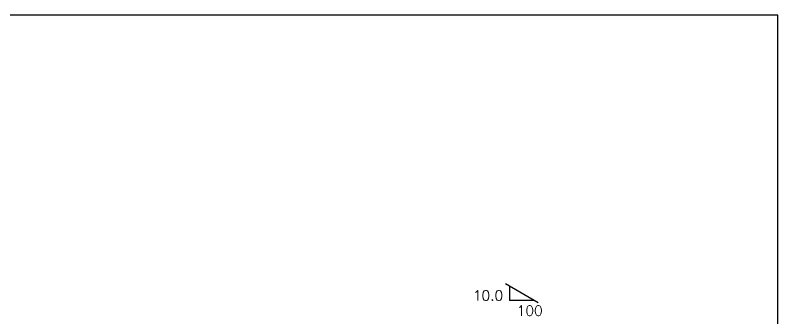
# Model space of a CAD drawing. Header units: millimetres. Extents: x 68421 to 1479662, y -51504 to 144751.
# Drawn here: x 1185178 to 1202919, y 73551 to 80606 of the extents above; entities that cross this region are included whole.
import ezdxf

# ---------------------------------------------------------------- set-up
doc = ezdxf.new("R2010")
doc.units = ezdxf.units.MM
doc.header["$LTSCALE"] = 0.35
doc.header["$MEASUREMENT"] = 0
doc.linetypes.add('CONTIN', pattern=[0, 0, 0])
doc.layers.add('22', color=7, linetype='CONTIN')
doc.layers.add('3', color=7, linetype='CONTIN')
doc.styles.add('SIMPLEX', font='simplex.shx', dxfattribs={"width": 0.8})

msp = doc.modelspace()

# ---------------------------------------------------------------- linework, layer by layer
at = {"layer": '22'}
for p, q in [((1202919.3789, 80606), (1146465, 80606)), ((1202919.3789, 40684.6836), (1202919.3789, 80606))]:
    msp.add_line(p, q, dxfattribs=at)
at = {"layer": '3'}
for p, q in [((1197345.62357, 73917.4423), (1196581.30717, 74358.7226)), ((1196678.88137, 74302.3877), (1196678.88137, 73973.7754)), ((1197248.05327, 73973.7754), (1196678.88137, 73973.7754))]:
    msp.add_line(p, q, dxfattribs=at)

# ---------------------------------------------------------------- texts
at = {"layer": '3', "style": 'SIMPLEX'}
for s, p in [('  10.0', (1195505.26807, 73973.7754)), ('100', (1196846.10797, 73621.6923))]:
    msp.add_text(s, height=234.722565, dxfattribs=at).set_placement(p)

doc.saveas('drawing.dxf')
